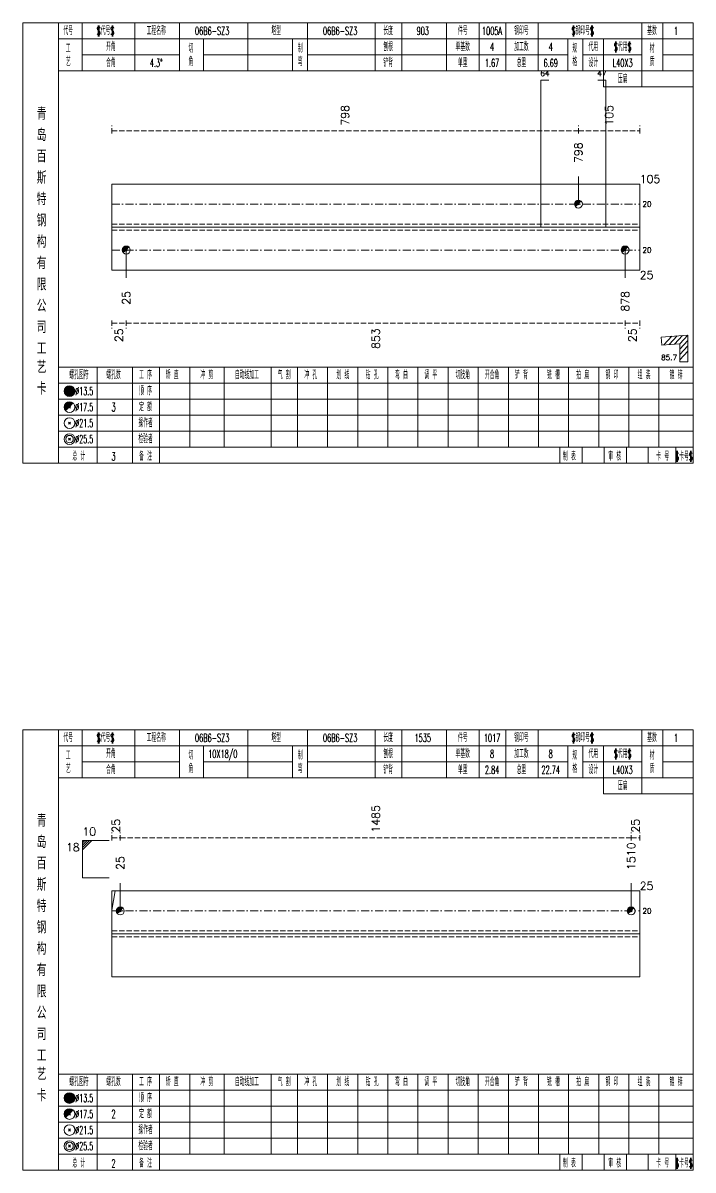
# Model space of a CAD drawing. Extents: x -533 to 8774, y 0 to 7979.
# Drawn here: x 4216.8 to 4468.2, y 265 to 695 of the extents above; entities that cross this region are included whole.
import ezdxf
from ezdxf.enums import TextEntityAlignment as Align

# ---------------------------------------------------------------- set-up
doc = ezdxf.new("R2010")
doc.units = 0
doc.header["$MEASUREMENT"] = 0
doc.linetypes.add('一点画线', pattern=[5.2, 3, -1, 0.2, -1])
doc.linetypes.add('虚线', pattern=[2.75, 2, -0.75])
doc.layers.get('0').update_dxf_attribs({"linetype": 'CONTINUOUS', "lineweight": 25})
for name, color, linetype, lineweight in [('1', 7, 'CONTINUOUS', 25), ('2', 7, 'CONTINUOUS', 25), ('4', 7, 'CONTINUOUS', 25), ('5', 7, 'CONTINUOUS', 25)]:
    doc.layers.add(name, color=color, linetype=linetype, lineweight=lineweight)
doc.styles.get("Standard").update_dxf_attribs({"font": 'simplex.shx', "width": 0.7, "height": 3, "bigfont": 'gbhzfs.shx'})

# ---------------------------------------------------------------- blocks, each defined once
blk = doc.blocks.new('孔17.5')
at = {"layer": '5', "color": 7, "linetype": 'Continuous', "lineweight": 0}
for p, q in [((-0.2, -0.2), (0.2, 0.2)), ((-0.2, 0.2), (0.2, -0.2))]:
    blk.add_line(p, q, dxfattribs=at)
at = {"layer": '5', "color": 7, "linetype": 'Continuous', "lineweight": 13}
blk.add_circle((0, 0), 1, dxfattribs=at)
for radius in [0.9, 0.8, 0.7, 0.6, 0.5, 0.4, 0.3, 0.2, 0.1]:
    blk.add_arc((0, 0), radius, 45, 225, dxfattribs=at)

msp = doc.modelspace()

# ---------------------------------------------------------------- linework, layer by layer
at = {"color": 8, "linetype": '虚线', "lineweight": 9}
for p, q in [((4250.1, 653.5), (4250.1, 656.5)), ((4250.1, 654.5), (4425.17, 654.5)), ((4425.17, 653.5), (4425.17, 656.5)), ((4425.17, 653.5), (4425.17, 656.5)), ((4425.17, 654.5), (4448.2, 654.5)), ((4448.2, 653.5), (4448.2, 656.5)), ((4250.1, 583.5), (4250.1, 580.5)), ((4250.1, 582.5), (4255.58, 582.5)), ((4255.58, 583.5), (4255.58, 580.5)), ((4255.58, 583.5), (4255.58, 580.5)), ((4255.58, 582.5), (4442.72, 582.5)), ((4442.72, 583.5), (4442.72, 580.5)), ((4442.72, 583.5), (4442.72, 580.5)), ((4442.72, 582.5), (4448.2, 582.5)), ((4448.2, 583.5), (4448.2, 580.5)), ((4250.1, 388.5), (4250.1, 391.5)), ((4253.33, 388.5), (4253.33, 391.5)), ((4253.33, 388.5), (4253.33, 391.5)), ((4444.97, 388.5), (4444.97, 391.5)), ((4444.97, 388.5), (4444.97, 391.5)), ((4448.2, 388.5), (4448.2, 391.5)), ((4250.1, 389.5), (4253.33, 389.5)), ((4253.33, 389.5), (4444.97, 389.5)), ((4444.97, 389.5), (4448.2, 389.5))]:
    msp.add_line(p, q, dxfattribs=at)
at = {"color": 7, "linetype": 'Continuous', "lineweight": 13}
for p, q in [((4425.17, 627.12), (4425.17, 637.5)), ((4255.58, 609.88), (4255.58, 599.5)), ((4442.72, 609.88), (4442.72, 599.5)), ((4239.1, 388.5), (4249.1, 388.5)), ((4239.1, 374.5), (4239.1, 388.5)), ((4239.98, 388.5), (4239.1, 387.62)), ((4240.85, 388.5), (4239.1, 386.75)), ((4241.73, 388.5), (4239.1, 385.88)), ((4242.6, 388.5), (4239.1, 385)), ((4239.1, 374.5), (4249.1, 374.5)), ((4253.33, 362.12), (4253.33, 372.5)), ((4444.97, 362.12), (4444.97, 372.5)), ((4250.1, 362.37), (4251.39, 369.62))]:
    msp.add_line(p, q, dxfattribs=at)
at = {"color": 7, "linetype": 'Continuous', "lineweight": 18}
for p, q in [((4250.1, 634.62), (4250.1, 602.38)), ((4250.1, 634.62), (4448.2, 634.62)), ((4448.2, 634.62), (4448.2, 602.38)), ((4250.1, 618.5), (4448.2, 618.5)), ((4250.1, 369.62), (4250.1, 337.38)), ((4250.1, 369.62), (4448.2, 369.62)), ((4448.2, 369.62), (4448.2, 337.38)), ((4250.1, 353.5), (4448.2, 353.5))]:
    msp.add_line(p, q, dxfattribs=at)
at = {"color": 3, "linetype": '一点画线', "lineweight": 13}
for p, q in [((4250.1, 627.12), (4448.2, 627.12)), ((4250.1, 609.88), (4448.2, 609.88)), ((4250.1, 362.12), (4448.2, 362.12))]:
    msp.add_line(p, q, dxfattribs=at)
at = {"color": 1, "linetype": '虚线', "lineweight": 18}
for p, q in [((4250.1, 619.62), (4448.2, 619.62)), ((4250.1, 617.38), (4448.2, 617.38)), ((4250.1, 354.62), (4448.2, 354.62)), ((4250.1, 352.38), (4448.2, 352.38))]:
    msp.add_line(p, q, dxfattribs=at)
at = {"layer": '1', "color": 7, "linetype": 'Continuous', "lineweight": 18}
for p, q in [((4250.1, 602.38), (4448.2, 602.38)), ((4250.1, 337.38), (4448.2, 337.38))]:
    msp.add_line(p, q, dxfattribs=at)
at = {"layer": '2', "color": 7, "linetype": 'Continuous', "lineweight": 13}
for p, q in [((4411.12, 618.5), (4411.12, 673.5)), ((4411.12, 673.5), (4414.12, 673.5)), ((4435.48, 673.5), (4432.48, 673.5)), ((4435.48, 618.5), (4435.48, 673.5)), ((4466.2, 578), (4456.23, 577.25)), ((4456.23, 577.25), (4456.45, 574.26)), ((4457.22, 574.32), (4460.22, 577.55)), ((4459.21, 574.47), (4462.21, 577.7)), ((4461.21, 574.62), (4464.21, 577.85)), ((4463.2, 574.77), (4466.2, 578)), ((4466.2, 568), (4466.2, 578)), ((4456.45, 574.26), (4463.2, 574.77)), ((4463.2, 572.77), (4466.2, 576)), ((4463.2, 574.77), (4463.2, 568)), ((4463.2, 570.77), (4466.2, 574)), ((4463.2, 568.77), (4466.2, 572)), ((4463.2, 568), (4466.2, 568))]:
    msp.add_line(p, q, dxfattribs=at)
at = {"layer": '4', "color": 1, "linetype": 'Continuous', "lineweight": 18}
for p, q in [((4230.1, 530), (4230.1, 695)), ((4239, 677), (4239, 695)), ((4258.8, 677), (4258.8, 695)), ((4275.6, 677), (4275.6, 695)), ((4301.2, 677), (4301.2, 695)), ((4323.5, 677), (4323.5, 695)), ((4349, 677), (4349, 695)), ((4359, 677), (4359, 695)), ((4375.7, 677), (4375.7, 695)), ((4387.9, 677), (4387.9, 695)), ((4397.9, 677), (4397.9, 695)), ((4410.1, 677), (4410.1, 695)), ((4449, 671), (4449, 695)), ((4456.8, 677), (4456.8, 695)), ((4230.1, 689), (4468.2, 689)), ((4284.6, 677), (4284.6, 689)), ((4317.9, 677), (4317.9, 689)), ((4421.2, 677), (4421.2, 689)), ((4426.8, 677), (4426.8, 689)), ((4434.6, 671), (4434.6, 689)), ((4239, 683), (4275.6, 683)), ((4284.6, 683), (4317.9, 683)), ((4323.5, 683), (4421.2, 683)), ((4426.8, 683), (4449, 683)), ((4456.8, 683), (4468.2, 683)), ((4230.1, 677), (4468.2, 677)), ((4434.6, 671), (4468.2, 671)), ((4230.1, 566), (4468.2, 566)), ((4244.6, 530), (4244.6, 566)), ((4257.9, 530), (4257.9, 566)), ((4268, 530), (4268, 566)), ((4279.4, 536), (4279.4, 566)), ((4292.3, 536), (4292.3, 566)), ((4309.9, 536), (4309.9, 566)), ((4319.8, 536), (4319.8, 566)), ((4331.1, 536), (4331.1, 566)), ((4342.4, 536), (4342.4, 566)), ((4353.7, 536), (4353.7, 566)), ((4364.9, 536), (4364.9, 566)), ((4376.3, 536), (4376.3, 566)), ((4387.6, 536), (4387.6, 566)), ((4398.9, 536), (4398.9, 566)), ((4410.2, 536), (4410.2, 566)), ((4421.5, 536), (4421.5, 566)), ((4432.8, 536), (4432.8, 566)), ((4444.1, 536), (4444.1, 566)), ((4455.4, 536), (4455.4, 566)), ((4230.1, 560), (4468.2, 560)), ((4230.1, 554), (4468.2, 554)), ((4230.1, 548), (4468.2, 548)), ((4230.1, 542), (4468.2, 542)), ((4230.1, 536), (4468.2, 536)), ((4418.2, 530), (4418.2, 536)), ((4426.6, 530), (4426.6, 536)), ((4434.8, 530), (4434.8, 536)), ((4443.2, 530), (4443.2, 536)), ((4451.4, 530), (4451.4, 536)), ((4461.7, 530), (4461.7, 536)), ((4230.1, 265), (4230.1, 430)), ((4239, 412), (4239, 430)), ((4258.8, 412), (4258.8, 430)), ((4275.6, 412), (4275.6, 430)), ((4301.2, 412), (4301.2, 430)), ((4323.5, 412), (4323.5, 430)), ((4349, 412), (4349, 430)), ((4359, 412), (4359, 430)), ((4375.7, 412), (4375.7, 430)), ((4387.9, 412), (4387.9, 430)), ((4397.9, 412), (4397.9, 430)), ((4410.1, 412), (4410.1, 430)), ((4449, 406), (4449, 430)), ((4456.8, 412), (4456.8, 430)), ((4230.1, 424), (4468.2, 424)), ((4284.6, 412), (4284.6, 424)), ((4317.9, 412), (4317.9, 424)), ((4421.2, 412), (4421.2, 424)), ((4426.8, 412), (4426.8, 424)), ((4434.6, 406), (4434.6, 424)), ((4239, 418), (4275.6, 418)), ((4284.6, 418), (4317.9, 418)), ((4323.5, 418), (4421.2, 418)), ((4426.8, 418), (4449, 418)), ((4456.8, 418), (4468.2, 418)), ((4230.1, 412), (4468.2, 412)), ((4434.6, 406), (4468.2, 406)), ((4230.1, 301), (4468.2, 301)), ((4244.6, 265), (4244.6, 301)), ((4257.9, 265), (4257.9, 301)), ((4268, 265), (4268, 301)), ((4279.4, 271), (4279.4, 301)), ((4292.3, 271), (4292.3, 301)), ((4309.9, 271), (4309.9, 301)), ((4319.8, 271), (4319.8, 301)), ((4331.1, 271), (4331.1, 301)), ((4342.4, 271), (4342.4, 301)), ((4353.7, 271), (4353.7, 301)), ((4364.9, 271), (4364.9, 301)), ((4376.3, 271), (4376.3, 301)), ((4387.6, 271), (4387.6, 301)), ((4398.9, 271), (4398.9, 301)), ((4410.2, 271), (4410.2, 301)), ((4421.5, 271), (4421.5, 301)), ((4432.8, 271), (4432.8, 301)), ((4444.1, 271), (4444.1, 301)), ((4455.4, 271), (4455.4, 301)), ((4230.1, 295), (4468.2, 295)), ((4230.1, 289), (4468.2, 289)), ((4230.1, 283), (4468.2, 283)), ((4230.1, 277), (4468.2, 277)), ((4230.1, 271), (4468.2, 271)), ((4418.2, 265), (4418.2, 271)), ((4426.6, 265), (4426.6, 271)), ((4434.8, 265), (4434.8, 271)), ((4443.2, 265), (4443.2, 271)), ((4451.4, 265), (4451.4, 271)), ((4461.7, 265), (4461.7, 271))]:
    msp.add_line(p, q, dxfattribs=at)
at = {"layer": '4', "color": 7, "linetype": 'Continuous', "lineweight": 13}
for p, q in [((4234.1, 556.8), (4234.5, 557.2)), ((4234.5, 556.8), (4234.1, 557.2)), ((4233.9, 544.6), (4234.7, 545.4)), ((4234.7, 544.6), (4233.9, 545.4)), ((4233.9, 538.6), (4234.7, 539.4)), ((4234.7, 538.6), (4233.9, 539.4)), ((4234.1, 291.8), (4234.5, 292.2)), ((4234.5, 291.8), (4234.1, 292.2)), ((4233.9, 279.6), (4234.7, 280.4)), ((4234.7, 279.6), (4233.9, 280.4)), ((4233.9, 273.6), (4234.7, 274.4)), ((4234.7, 273.6), (4233.9, 274.4))]:
    msp.add_line(p, q, dxfattribs=at)
at = {"layer": '4', "color": 7, "linetype": 'Continuous', "lineweight": 0}
for p, q in [((4233.9, 550.6), (4234.7, 551.4)), ((4233.9, 551.4), (4234.7, 550.6)), ((4233.9, 285.6), (4234.7, 286.4)), ((4233.9, 286.4), (4234.7, 285.6))]:
    msp.add_line(p, q, dxfattribs=at)
at = {"layer": '4', "color": 1, "linetype": 'Continuous', "lineweight": 18}
for points in [[(4216.8, 695), (4216.8, 530), (4468.2, 530), (4468.2, 695)], [(4216.8, 430), (4216.8, 265), (4468.2, 265), (4468.2, 430)]]:
    msp.add_lwpolyline(points, close=True, dxfattribs=at)
at = {"layer": '4', "color": 7, "linetype": 'Continuous', "lineweight": 13}
for centre, radius in [((4234.3, 557), 2), ((4234.3, 557), 1.8), ((4234.3, 557), 1.6), ((4234.3, 557), 1.4), ((4234.3, 557), 1.2), ((4234.3, 557), 1), ((4234.3, 557), 0.8), ((4234.3, 557), 0.6), ((4234.3, 557), 0.4), ((4234.3, 557), 0.2), ((4234.3, 551), 2), ((4234.3, 545), 2), ((4234.3, 539), 2), ((4234.3, 539), 1.4), ((4234.3, 292), 2), ((4234.3, 292), 1.8), ((4234.3, 292), 1.6), ((4234.3, 292), 1.4), ((4234.3, 292), 1.2), ((4234.3, 292), 1), ((4234.3, 292), 0.8), ((4234.3, 292), 0.6), ((4234.3, 292), 0.4), ((4234.3, 292), 0.2), ((4234.3, 286), 2), ((4234.3, 280), 2), ((4234.3, 274), 2), ((4234.3, 274), 1.4)]:
    msp.add_circle(centre, radius, dxfattribs=at)
for centre, radius in [((4234.3, 551), 1.8), ((4234.3, 551), 1.6), ((4234.3, 551), 1.4), ((4234.3, 551), 1.2), ((4234.3, 551), 1), ((4234.3, 551), 0.8), ((4234.3, 551), 0.6), ((4234.3, 551), 0.4), ((4234.3, 551), 0.2), ((4234.3, 286), 1.8), ((4234.3, 286), 1.6), ((4234.3, 286), 1.4), ((4234.3, 286), 1.2), ((4234.3, 286), 1), ((4234.3, 286), 0.8), ((4234.3, 286), 0.6), ((4234.3, 286), 0.4), ((4234.3, 286), 0.2)]:
    msp.add_arc(centre, radius, 45, 225, dxfattribs=at)

# ---------------------------------------------------------------- block references
at = {"color": 7, "linetype": 'Continuous', "lineweight": 13, "xscale": 1.5, "yscale": 1.5, "zscale": 1.5}
for p in [(4425.17, 627.12), (4253.33, 362.12), (4444.97, 362.12)]:
    msp.add_blockref('孔17.5', p, dxfattribs=at)
at = {"layer": '1', "color": 7, "linetype": 'Continuous', "lineweight": 13, "xscale": 1.5, "yscale": 1.5, "zscale": 1.5}
for p in [(4255.58, 609.88), (4442.72, 609.88)]:
    msp.add_blockref('孔17.5', p, dxfattribs=at)

# ---------------------------------------------------------------- texts
at = {"color": 8, "linetype": 'Continuous', "lineweight": 9}
for s, p in [('798', (4337.63, 656.5)), ('105', (4436.68, 656.5)), ('1485', (4349.15, 391.5)), ('25', (4251.71, 391.5)), ('25', (4446.59, 391.5))]:
    msp.add_text(s, height=3, rotation=90, dxfattribs=at).set_placement(p, align=Align.MIDDLE_LEFT)
at = {"color": 7, "linetype": 'Continuous', "lineweight": 13}
for s, p in [('798', (4425.17, 642.5)), ('1510', (4444.97, 377.5)), ('25', (4253.33, 377.5))]:
    msp.add_text(s, height=3, rotation=90, dxfattribs=at).set_placement(p, align=Align.MIDDLE_LEFT)
for s, height, p in [('105', 3, (4448.2, 636.5)), ('20', 2, (4449.2, 627.12)), ('20', 2, (4449.2, 609.88)), ('25', 3, (4448.2, 371.5)), ('20', 2, (4449.2, 362.12))]:
    msp.add_text(s, height=height, dxfattribs=at).set_placement(p, align=Align.MIDDLE_LEFT)
at = {"color": 8, "linetype": 'Continuous', "lineweight": 9}
for s, p in [('25', (4252.84, 580.5)), ('853', (4349.15, 580.5)), ('25', (4445.46, 580.5))]:
    msp.add_text(s, height=3, rotation=90, dxfattribs=at).set_placement(p, align=Align.MIDDLE_RIGHT)
at = {"color": 7, "linetype": 'Continuous', "lineweight": 13}
msp.add_text('10', height=3, dxfattribs=at).set_placement((4239.1, 389.5), align=Align.BOTTOM_LEFT)
msp.add_text('18', height=3, dxfattribs=at).set_placement((4238.1, 387.5), align=Align.TOP_RIGHT)
at = {"layer": '1', "color": 7, "linetype": 'Continuous', "lineweight": 13}
msp.add_text('25', height=3, dxfattribs=at).set_placement((4448.2, 600.5), align=Align.MIDDLE_LEFT)
for s, p in [('25', (4255.58, 594.5)), ('878', (4442.72, 594.5))]:
    msp.add_text(s, height=3, rotation=90, dxfattribs=at).set_placement(p, align=Align.MIDDLE_RIGHT)
at = {"layer": '2', "color": 7, "linetype": 'Continuous', "lineweight": 13}
for s, p in [('64', (4412.62, 674.5)), ('47', (4433.98, 674.5))]:
    msp.add_text(s, height=2, dxfattribs=at).set_placement(p, align=Align.BOTTOM_CENTER)
msp.add_text('85.7', height=2, dxfattribs=at).set_placement((4462.2, 568), align=Align.BOTTOM_RIGHT)
at = {"layer": '4', "color": 1, "linetype": 'Continuous', "lineweight": 13}
for s, height, width, p in [('代号', 3, 0.6, (4233.8, 692)), ('$代号$', 3, 0.6, (4247.8, 692)), ('工程名称', 3, 0.6, (4266.8, 692)), ('06B6-SZ3', 3, 0.6, (4287.8, 692)), ('塔型', 3, 0.6, (4311.8, 692)), ('06B6-SZ3', 3, 0.6, (4335.8, 692)), ('长度', 3, 0.6, (4353.8, 692)), ('903', 3, 0.6, (4366.8, 692)), ('件号', 3, 0.6, (4381.8, 692)), ('1005A', 3, 0.6, (4392.8, 692)), ('钢印号', 3, 0.6, (4403.8, 692)), ('$钢印号$', 3, 0.6, (4426.8, 692)), ('基数', 3, 0.6, (4452.8, 692)), ('1', 3, 0.6, (4461.8, 692)), ('$代用$', 3, 0.6, (4441.8, 686)), ('工', 3, 0.6, (4233.8, 685.4)), ('开角', 3, 0.6, (4249.8, 686)), ('切', 3, 0.6, (4279.8, 685.4)), ('制', 3, 0.6, (4320.8, 685.4)), ('刨根', 3, 0.6, (4353.8, 686)), ('单基数', 3, 0.6, (4381.8, 686)), ('4', 3, 0.6, (4392.8, 686)), ('加工数', 3, 0.6, (4403.8, 686)), ('4', 3, 0.6, (4414.8, 686)), ('规', 3, 0.6, (4423.8, 685.4)), ('代用', 3, 0.6, (4430.8, 686)), ('材', 3, 0.6, (4452.8, 685.4)), ('艺', 3, 0.6, (4233.8, 680.4)), ('合角', 3, 0.6, (4249.8, 680)), ('4.3%%d', 3, 0.6, (4266.8, 680)), ('角', 3, 0.6, (4279.8, 680.4)), ('弯', 3, 0.6, (4320.8, 680.4)), ('铲背', 3, 0.6, (4353.8, 680)), ('单重', 3, 0.6, (4381.8, 680)), ('1.67', 3, 0.6, (4392.8, 680)), ('总重', 3, 0.6, (4403.8, 680)), ('6.69', 3, 0.6, (4414.8, 680)), ('格', 3, 0.6, (4423.8, 680.4)), ('设计', 3, 0.6, (4430.8, 680)), ('L40X3', 3, 0.6, (4441.8, 680)), ('质', 3, 0.6, (4452.8, 680.4)), ('压扁', 3, 0.6, (4441.8, 674)), ('青', 4.6, 0.8, (4223.8, 661)), ('岛', 4.6, 0.8, (4223.8, 653)), ('百', 4.6, 0.8, (4223.8, 645)), ('斯', 4.6, 0.8, (4223.8, 637)), ('特', 4.6, 0.8, (4223.8, 629)), ('钢', 4.6, 0.8, (4223.8, 621)), ('构', 4.6, 0.8, (4223.8, 613)), ('有', 4.6, 0.8, (4223.8, 605)), ('限', 4.6, 0.8, (4223.8, 597)), ('公', 4.6, 0.8, (4223.8, 589)), ('司', 4.6, 0.8, (4223.8, 581)), ('工', 4.6, 0.8, (4223.8, 573)), ('艺', 4.6, 0.8, (4223.8, 566)), ('螺孔图符', 3, 0.6, (4237.8, 563)), ('螺孔数', 3, 0.6, (4250.8, 563)), ('工 序', 3, 0.6, (4262.8, 563)), ('矫 直', 3, 0.6, (4272.8, 563)), ('冲 剪', 3, 0.6, (4285.8, 563)), ('自动线加工', 3, 0.6, (4300.8, 563)), ('气 割', 3, 0.6, (4314.8, 563)), ('冲 孔', 3, 0.6, (4324.8, 563)), ('划 线', 3, 0.6, (4336.8, 563)), ('钻 孔', 3, 0.6, (4347.8, 563)), ('弯 曲', 3, 0.6, (4358.8, 563)), ('调 平', 3, 0.6, (4369.8, 563)), ('切肢角', 3, 0.6, (4381.8, 563)), ('开合角', 3, 0.6, (4392.8, 563)), ('铲 背', 3, 0.6, (4403.8, 563)), ('铣 槽', 3, 0.6, (4415.8, 563)), ('拍 扁', 3, 0.6, (4426.8, 563)), ('钢 印', 3, 0.6, (4437.8, 563)), ('组 装', 3, 0.6, (4449.8, 563)), ('镀 锌', 3, 0.6, (4461.8, 563)), ('卡', 4.6, 0.8, (4223.8, 558)), ('%%C13.5', 3, 0.5, (4239.8, 557)), ('顺 序', 3, 0.6, (4262.8, 557)), ('%%C17.5', 3, 0.5, (4239.8, 551)), ('3', 3.2, 0.6, (4250.8, 551)), ('定 额', 3, 0.6, (4262.8, 551)), ('%%C21.5', 3, 0.5, (4239.8, 545)), ('操作者', 3, 0.6, (4262.8, 545)), ('%%C25.5', 3, 0.5, (4239.8, 539)), ('检验者', 3, 0.6, (4262.8, 539)), ('总 计', 3, 0.6, (4237.8, 532.5)), ('3', 3, 0.6, (4250.8, 532.5)), ('备 注', 3, 0.6, (4262.8, 532.5)), ('制 表', 3, 0.6, (4421.8, 532.5)), ('审 核', 3, 0.6, (4438.8, 532.5)), ('卡 号', 3, 0.6, (4456.8, 532.5)), ('$卡号$', 3, 0.6, (4464.8, 532.5)), ('代号', 3, 0.6, (4233.8, 427)), ('$代号$', 3, 0.6, (4247.8, 427)), ('工程名称', 3, 0.6, (4266.8, 427)), ('06B6-SZ3', 3, 0.6, (4287.8, 427)), ('塔型', 3, 0.6, (4311.8, 427)), ('06B6-SZ3', 3, 0.6, (4335.8, 427)), ('长度', 3, 0.6, (4353.8, 427)), ('1535', 3, 0.6, (4366.8, 427)), ('件号', 3, 0.6, (4381.8, 427)), ('1017', 3, 0.6, (4392.8, 427)), ('钢印号', 3, 0.6, (4403.8, 427)), ('$钢印号$', 3, 0.6, (4426.8, 427)), ('基数', 3, 0.6, (4452.8, 427)), ('1', 3, 0.6, (4461.8, 427)), ('工', 3, 0.6, (4233.8, 420.4)), ('开角', 3, 0.6, (4249.8, 421)), ('切', 3, 0.6, (4279.8, 420.4)), ('10X18/0', 3, 0.6, (4291.8, 421)), ('制', 3, 0.6, (4320.8, 420.4)), ('刨根', 3, 0.6, (4353.8, 421)), ('单基数', 3, 0.6, (4381.8, 421)), ('8', 3, 0.6, (4392.8, 421)), ('加工数', 3, 0.6, (4403.8, 421)), ('8', 3, 0.6, (4414.8, 421)), ('规', 3, 0.6, (4423.8, 420.4)), ('代用', 3, 0.6, (4430.8, 421)), ('$代用$', 3, 0.6, (4441.8, 421)), ('材', 3, 0.6, (4452.8, 420.4)), ('艺', 3, 0.6, (4233.8, 415.4)), ('角', 3, 0.6, (4279.8, 415.4)), ('弯', 3, 0.6, (4320.8, 415.4)), ('格', 3, 0.6, (4423.8, 415.4)), ('质', 3, 0.6, (4452.8, 415.4)), ('合角', 3, 0.6, (4249.8, 415)), ('铲背', 3, 0.6, (4353.8, 415)), ('单重', 3, 0.6, (4381.8, 415)), ('2.84', 3, 0.6, (4392.8, 415)), ('总重', 3, 0.6, (4403.8, 415)), ('22.74', 3, 0.6, (4414.8, 415)), ('设计', 3, 0.6, (4430.8, 415)), ('L40X3', 3, 0.6, (4441.8, 415)), ('压扁', 3, 0.6, (4441.8, 409)), ('青', 4.6, 0.8, (4223.8, 396)), ('岛', 4.6, 0.8, (4223.8, 388)), ('百', 4.6, 0.8, (4223.8, 380)), ('斯', 4.6, 0.8, (4223.8, 372)), ('特', 4.6, 0.8, (4223.8, 364)), ('钢', 4.6, 0.8, (4223.8, 356)), ('构', 4.6, 0.8, (4223.8, 348)), ('有', 4.6, 0.8, (4223.8, 340)), ('限', 4.6, 0.8, (4223.8, 332)), ('公', 4.6, 0.8, (4223.8, 324)), ('司', 4.6, 0.8, (4223.8, 316)), ('工', 4.6, 0.8, (4223.8, 308)), ('艺', 4.6, 0.8, (4223.8, 301)), ('螺孔图符', 3, 0.6, (4237.8, 298)), ('螺孔数', 3, 0.6, (4250.8, 298)), ('工 序', 3, 0.6, (4262.8, 298)), ('矫 直', 3, 0.6, (4272.8, 298)), ('冲 剪', 3, 0.6, (4285.8, 298)), ('自动线加工', 3, 0.6, (4300.8, 298)), ('气 割', 3, 0.6, (4314.8, 298)), ('冲 孔', 3, 0.6, (4324.8, 298)), ('划 线', 3, 0.6, (4336.8, 298)), ('钻 孔', 3, 0.6, (4347.8, 298)), ('弯 曲', 3, 0.6, (4358.8, 298)), ('调 平', 3, 0.6, (4369.8, 298)), ('切肢角', 3, 0.6, (4381.8, 298)), ('开合角', 3, 0.6, (4392.8, 298)), ('铲 背', 3, 0.6, (4403.8, 298)), ('铣 槽', 3, 0.6, (4415.8, 298)), ('拍 扁', 3, 0.6, (4426.8, 298)), ('钢 印', 3, 0.6, (4437.8, 298)), ('组 装', 3, 0.6, (4449.8, 298)), ('镀 锌', 3, 0.6, (4461.8, 298)), ('卡', 4.6, 0.8, (4223.8, 293)), ('%%C13.5', 3, 0.5, (4239.8, 292)), ('顺 序', 3, 0.6, (4262.8, 292)), ('%%C17.5', 3, 0.5, (4239.8, 286)), ('2', 3.2, 0.6, (4250.8, 286)), ('定 额', 3, 0.6, (4262.8, 286)), ('%%C21.5', 3, 0.5, (4239.8, 280)), ('操作者', 3, 0.6, (4262.8, 280)), ('%%C25.5', 3, 0.5, (4239.8, 274)), ('检验者', 3, 0.6, (4262.8, 274)), ('总 计', 3, 0.6, (4237.8, 267.5)), ('2', 3, 0.6, (4250.8, 267.5)), ('备 注', 3, 0.6, (4262.8, 267.5)), ('制 表', 3, 0.6, (4421.8, 267.5)), ('审 核', 3, 0.6, (4438.8, 267.5)), ('卡 号', 3, 0.6, (4456.8, 267.5)), ('$卡号$', 3, 0.6, (4464.8, 267.5))]:
    msp.add_text(s, height=height, dxfattribs=dict(at, width=width)).set_placement(p, align=Align.MIDDLE_CENTER)

doc.saveas('drawing.dxf')
